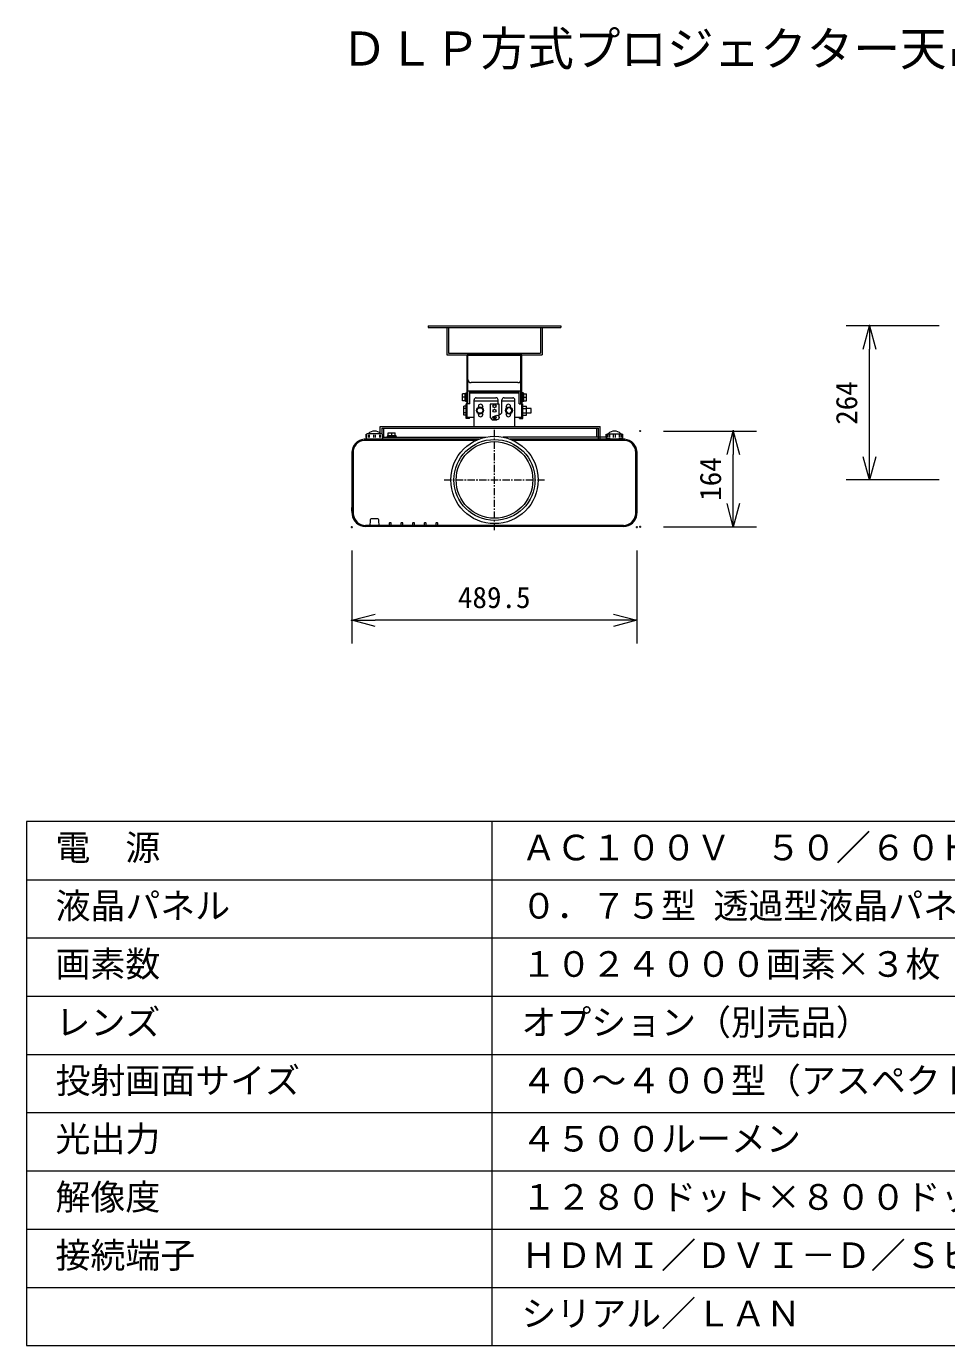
# Model space of a CAD drawing. Units: millimetres, scale not verified. Extents: x -62 to 63, y -56 to 57.
# Drawn here: x -62.5 to 16.5, y -56.5 to 56.8 of the extents above; entities that cross this region are included whole.
import ezdxf
from ezdxf.enums import TextEntityAlignment as Align

# ---------------------------------------------------------------- set-up
doc = ezdxf.new("R2010")
doc.units = ezdxf.units.MM
doc.header["$LTSCALE"] = 0.125
doc.header["$PDMODE"] = 32
doc.header["$PDSIZE"] = 0.0625
doc.linetypes.add('USER2', pattern=[8, 5, -1, 1, -1])
for name, color, linetype, lineweight in [('0-0_0', 7, 'Continuous', 18), ('0-2_WAKU', 1, 'Continuous', 18), ('0-4_GAIKEI', 7, 'Continuous', 18), ('0-5_SUNPO', 7, 'Continuous', 18), ('0-7_DEFAULT_1', 7, 'USER2', 18), ('0-8_S1', 1, 'Continuous', 18)]:
    doc.layers.add(name, color=color, linetype=linetype, lineweight=lineweight)
doc.layers.add('0-1_DEFPOINTS', color=7, linetype='Continuous')
doc.layers.add('0-3_MOJI1', color=7, linetype='Continuous')
doc.styles.add('ＭＳ ゴシック', font='')
doc.styles.get('ＭＳ ゴシック').set_extended_font_data('MS Gothic')

# ---------------------------------------------------------------- blocks, each defined once
blk = doc.blocks.new('_OPEN30')
at = {"layer": '0-0_0'}
blk.add_line((0, 0), (-1, 0), dxfattribs=at)
blk.add_lwpolyline([(-1, 0.26795), (0, 0), (-1, -0.26795)], dxfattribs=at)
blk = doc.blocks.new('D7')
at = {"layer": '0-1_DEFPOINTS'}
for p in [(5.3932, 29.2459), (13.3932, 29.2459), (13.3931, 16.0176)]:
    blk.add_point(p, dxfattribs=at)
at = {"layer": '0-5_SUNPO'}
for p, q in [((11.3932, 29.2459), (3.3932, 29.2459)), ((5.3931, 18.0176), (5.3932, 27.2459)), ((11.3931, 16.0176), (3.3931, 16.0176))]:
    blk.add_line(p, q, dxfattribs=at)
at = {"layer": '0-5_SUNPO', "xscale": 2, "yscale": 2}
for p, rotation in [((5.3932, 29.2459), 89.99991), ((5.3931, 16.0176), 269.99991)]:
    blk.add_blockref('_OPEN30', p, dxfattribs=dict(at, rotation=rotation))
at = {"layer": '0-5_SUNPO', "style": 'ＭＳ ゴシック'}
blk.add_text('264', height=1.833, rotation=90, dxfattribs=at).set_placement((4.8931, 20.7568), align=Align.BOTTOM_LEFT)
blk = doc.blocks.new('D6')
at = {"layer": '0-1_DEFPOINTS'}
for p in [(-14.2954, 20.2177), (-6.2953, 20.2177), (-14.2954, 11.9963)]:
    blk.add_point(p, dxfattribs=at)
at = {"layer": '0-5_SUNPO'}
for p, q in [((-12.2954, 20.2177), (-4.2953, 20.2177)), ((-6.2953, 13.9963), (-6.2953, 18.2177)), ((-12.2954, 11.9963), (-4.2953, 11.9963))]:
    blk.add_line(p, q, dxfattribs=at)
at = {"layer": '0-5_SUNPO', "xscale": 2, "yscale": 2}
for p, rotation in [((-6.2953, 20.2177), 90), ((-6.2953, 11.9963), 270)]:
    blk.add_blockref('_OPEN30', p, dxfattribs=dict(at, rotation=rotation))
at = {"layer": '0-5_SUNPO', "style": 'ＭＳ ゴシック'}
blk.add_text('164', height=1.833, rotation=90, dxfattribs=at).set_placement((-6.7953, 14.232), align=Align.BOTTOM_LEFT)
blk = doc.blocks.new('D5')
at = {"layer": '0-1_DEFPOINTS'}
for p in [(-39.0504, 11.9715), (-14.575, 11.9715), (-39.0504, 3.9714)]:
    blk.add_point(p, dxfattribs=at)
at = {"layer": '0-5_SUNPO'}
for p, q in [((-39.0504, 9.9715), (-39.0504, 1.9714)), ((-14.575, 9.9715), (-14.575, 1.9714)), ((-16.575, 3.9714), (-37.0504, 3.9714))]:
    blk.add_line(p, q, dxfattribs=at)
at = {"layer": '0-5_SUNPO', "xscale": 2, "yscale": 2, "rotation": 180}
blk.add_blockref('_OPEN30', (-39.0504, 3.9714), dxfattribs=at)
at = {"layer": '0-5_SUNPO', "xscale": 2, "yscale": 2}
blk.add_blockref('_OPEN30', (-14.575, 3.9714), dxfattribs=at)
at = {"layer": '0-5_SUNPO', "style": 'ＭＳ ゴシック'}
blk.add_text('489.5', height=1.833, dxfattribs=at).set_placement((-29.9377, 4.4714), align=Align.BOTTOM_LEFT)

msp = doc.modelspace()

# ---------------------------------------------------------------- linework, layer by layer
at = {"layer": '0-2_WAKU', "color": 4}
for p, q in [((-62.4829, -11.4758), (-62.4829, -56.4758)), ((62.5171, -11.4758), (-62.4829, -11.4758)), ((-22.4829, -56.4758), (-22.4829, -11.4758)), ((-62.4829, -56.4758), (62.5171, -56.4758))]:
    msp.add_line(p, q, dxfattribs=at)
at = {"layer": '0-2_WAKU'}
for p, q in [((-62.4829, -16.4758), (62.5171, -16.4758)), ((-62.4829, -21.4758), (62.5171, -21.4758)), ((-62.4829, -26.4758), (62.5171, -26.4758)), ((-62.4829, -31.4758), (62.5171, -31.4758)), ((-62.4829, -36.4758), (62.5171, -36.4758)), ((-62.4829, -41.4758), (62.5171, -41.4758)), ((-62.4829, -46.4758), (62.5171, -46.4758)), ((-62.4829, -51.4758), (62.5171, -51.4758))]:
    msp.add_line(p, q, dxfattribs=at)
at = {"layer": '0-4_GAIKEI', "color": 1}
for p, q in [((-24.6448, 23.1883), (-24.6448, 28.592)), ((-19.941, 28.592), (-24.6448, 28.592)), ((-20.0172, 28.5158), (-24.5686, 28.5158)), ((-24.5686, 24.3748), (-24.5686, 28.5158)), ((-20.0172, 24.3748), (-20.0172, 28.5158)), ((-19.941, 23.1883), (-19.941, 28.592)), ((-20.2839, 26.1958), (-24.302, 26.1958)), ((-25.05, 24.9409), (-25.05, 25.2377)), ((-24.8125, 25.2377), (-25.05, 25.2377)), ((-25.05, 24.6441), (-25.05, 24.9409)), ((-24.8125, 24.9409), (-25.05, 24.9409)), ((-24.8125, 25.2377), (-24.8125, 25.2822)), ((-24.8125, 25.2822), (-24.7235, 25.2822)), ((-24.8125, 25.2377), (-24.8125, 25.2353)), ((-24.8125, 24.9433), (-24.8125, 25.2353)), ((-24.8125, 24.9433), (-24.8125, 24.9409)), ((-24.8125, 24.9409), (-24.8125, 24.9384)), ((-24.8125, 24.6465), (-24.8125, 24.9384)), ((-24.7235, 24.5551), (-24.7235, 25.3267)), ((-24.7235, 25.3267), (-24.6448, 25.3267)), ((-20.0172, 25.4475), (-24.5686, 25.4475)), ((-24.4163, 24.3748), (-24.4163, 25.4475)), ((-20.1696, 25.3714), (-24.4163, 25.3714)), ((-20.1696, 25.2952), (-24.4163, 25.2952)), ((-20.1696, 24.3748), (-20.1696, 25.4475)), ((-19.8624, 25.3267), (-19.941, 25.3267)), ((-19.8624, 24.5551), (-19.8624, 25.3267)), ((-19.7733, 25.2822), (-19.8624, 25.2822)), ((-19.7733, 25.2377), (-19.7733, 25.2822)), ((-19.7733, 25.2377), (-19.7733, 25.2353)), ((-19.7733, 25.2377), (-19.5359, 25.2377)), ((-19.7733, 24.9433), (-19.7733, 25.2353)), ((-19.7733, 24.9409), (-19.7733, 24.9384)), ((-19.7733, 24.6465), (-19.7733, 24.9384)), ((-24.8125, 24.6441), (-25.05, 24.6441)), ((-24.721, 24.1792), (-24.9379, 24.1792)), ((-24.721, 23.9842), (-24.9379, 23.9842)), ((-24.8125, 24.6465), (-24.8125, 24.6441)), ((-24.8125, 24.5996), (-24.8125, 24.6441)), ((-24.7235, 24.5996), (-24.8125, 24.5996)), ((-24.6448, 24.5551), (-24.7235, 24.5551)), ((-24.721, 23.1121), (-24.721, 24.3748)), ((-24.4163, 24.3748), (-24.721, 24.3748)), ((-24.0459, 22.439), (-24.0459, 24.7068)), ((-24.0459, 24.6171), (-21.99, 24.6171)), ((-23.8554, 24.8973), (-22.1805, 24.8973)), ((-23.81, 23.7979), (-23.6761, 24.0298)), ((-23.6761, 23.566), (-23.81, 23.7979)), ((-23.6761, 24.0298), (-23.4084, 24.0298)), ((-23.4084, 24.0298), (-23.2745, 23.7979)), ((-23.2745, 23.7979), (-23.4084, 23.566)), ((-21.99, 24.3577), (-21.99, 24.7068)), ((-21.6578, 23.6662), (-21.6578, 24.7068)), ((-21.6578, 24.6171), (-20.54, 24.6171)), ((-21.4673, 24.8973), (-20.7304, 24.8973)), ((-21.1774, 24.0298), (-21.3113, 23.7979)), ((-21.3113, 23.7979), (-21.1774, 23.566)), ((-20.9097, 24.0298), (-21.1774, 24.0298)), ((-20.7758, 23.7979), (-20.9097, 24.0298)), ((-20.9097, 23.566), (-20.7758, 23.7979)), ((-20.54, 22.439), (-20.54, 24.7068)), ((-20.1696, 24.3748), (-19.8648, 24.3748)), ((-19.941, 24.5551), (-19.8624, 24.5551)), ((-19.8648, 23.1121), (-19.8648, 24.3748)), ((-19.8648, 24.1792), (-19.5306, 24.1792)), ((-19.8648, 23.9842), (-19.5306, 23.9842)), ((-19.7733, 24.6465), (-19.7733, 24.6441)), ((-19.5306, 23.3923), (-19.5306, 24.1792)), ((-19.1297, 23.9826), (-19.5306, 23.9826)), ((-19.1297, 23.6002), (-19.1297, 23.9826)), ((-24.721, 23.6025), (-24.9379, 23.6025)), ((-24.446, 23.1121), (-24.721, 23.1121)), ((-24.0459, 23.1883), (-24.6448, 23.1883)), ((-24.446, 23.1121), (-24.446, 23.1883)), ((-23.4084, 23.566), (-23.6761, 23.566)), ((-22.4848, 23.0088), (-22.087, 23.0088)), ((-21.8966, 23.4758), (-21.8482, 23.4758)), ((-21.1774, 23.566), (-20.9097, 23.566)), ((-19.941, 23.1883), (-20.54, 23.1883)), ((-20.1399, 23.1121), (-20.1399, 23.1883)), ((-20.1399, 23.1121), (-19.8648, 23.1121)), ((-19.8648, 23.6025), (-19.5306, 23.6025)), ((-19.8648, 23.3923), (-19.5306, 23.3923)), ((-19.5306, 23.6002), (-19.1297, 23.6002)), ((-33.3181, 21.4801), (-33.3181, 21.706)), ((-33.289, 21.4801), (-33.289, 21.706)), ((-31.9413, 21.8119), (-33.2516, 21.8115)), ((-33.1383, 21.706), (-33.1383, 21.4801)), ((-33.0321, 21.4801), (-33.0321, 21.706)), ((-32.6682, 21.706), (-32.6682, 21.4801)), ((-32.518, 21.4801), (-32.518, 21.706)), ((-32.154, 21.706), (-32.154, 21.4801)), ((-32.0942, 22.439), (-13.2101, 22.439)), ((-32.0942, 21.8469), (-32.0942, 22.439)), ((-32.0479, 21.4801), (-32.0479, 21.706)), ((-31.8971, 21.706), (-31.8971, 21.4801)), ((-31.8681, 21.4801), (-31.8681, 21.706)), ((-31.7853, 21.5125), (-31.7853, 22.2705)), ((-31.4975, 21.5107), (-31.4975, 21.5582)), ((-31.4975, 21.5582), (-30.7258, 21.5582)), ((-31.406, 21.6472), (-31.4084, 21.6472)), ((-31.406, 21.6472), (-31.1141, 21.6472)), ((-31.1117, 21.6472), (-31.1141, 21.6472)), ((-31.1092, 21.6472), (-30.8173, 21.6472)), ((-30.8148, 21.6472), (-30.8173, 21.6472)), ((-30.8149, 21.6472), (-30.7703, 21.6472)), ((-30.8148, 21.6472), (-30.8148, 21.8847)), ((-30.7703, 21.6472), (-30.7703, 21.5582)), ((-30.7258, 21.5582), (-30.7258, 21.5107)), ((-13.5045, 21.5125), (-13.5045, 22.2705)), ((-13.3546, 21.3368), (-13.3546, 22.2705)), ((-13.2101, 21.3368), (-13.2101, 22.439)), ((-12.7178, 21.4801), (-12.7178, 21.706)), ((-12.6887, 21.706), (-12.6887, 21.4801)), ((-12.6446, 21.8119), (-11.3343, 21.8115)), ((-12.538, 21.4801), (-12.538, 21.706)), ((-12.4318, 21.706), (-12.4318, 21.4801)), ((-12.0679, 21.4801), (-12.0679, 21.706)), ((-11.9177, 21.706), (-11.9177, 21.4801)), ((-11.5537, 21.4801), (-11.5537, 21.706)), ((-11.4476, 21.706), (-11.4476, 21.4801)), ((-11.2968, 21.4801), (-11.2968, 21.706)), ((-11.2678, 21.4801), (-11.2678, 21.706)), ((-33.4806, 21.3368), (-33.4806, 21.3369)), ((-23.872, 21.2372), (-33.4761, 21.2372)), ((-33.2433, 21.3619), (-32.9681, 21.3619)), ((-32.9681, 21.3494), (-32.9681, 21.3619)), ((-32.2181, 21.3619), (-31.9428, 21.3619)), ((-32.2181, 21.3494), (-32.2181, 21.3619)), ((-31.8681, 21.5125), (-23.0362, 21.5125)), ((-23.6439, 21.3369), (-23.6439, 21.335)), ((-12.7178, 21.5125), (-21.5496, 21.5125)), ((-20.942, 21.3369), (-20.942, 21.335)), ((-11.1097, 21.2372), (-20.7139, 21.2372)), ((-12.3678, 21.3619), (-12.643, 21.3619)), ((-12.3678, 21.3494), (-12.3678, 21.3619)), ((-11.6178, 21.3494), (-11.6178, 21.3619)), ((-11.3426, 21.3619), (-11.6178, 21.3619)), ((-11.1053, 21.3369), (-11.1053, 21.3368)), ((-34.4309, 20.1913), (-34.5306, 20.1913)), ((-34.4309, 20.1913), (-34.4309, 15.0662)), ((-10.155, 15.0662), (-10.155, 20.1913)), ((-10.0552, 20.1913), (-10.155, 20.1913)), ((-10.0552, 20.1804), (-10.0553, 20.1804)), ((-34.5311, 18.9994), (-34.5306, 18.9994)), ((-34.5306, 18.0744), (-34.5311, 18.0744)), ((-34.5311, 17.1494), (-34.5306, 17.1494)), ((-34.5306, 15.4631), (-34.5456, 15.4631)), ((-34.5456, 15.1618), (-34.5456, 15.4631)), ((-34.5306, 15.4081), (-34.5456, 15.4081)), ((-34.5306, 15.3868), (-34.5456, 15.3868)), ((-34.5306, 15.2573), (-34.5456, 15.2573)), ((-34.5306, 15.1618), (-34.5456, 15.1618)), ((-34.5305, 15.0618), (-34.5306, 15.0618)), ((-34.4159, 14.8953), (-34.5153, 14.8866)), ((-34.4309, 15.0662), (-34.4159, 14.8953)), ((-10.1699, 14.8953), (-10.155, 15.0662)), ((-10.0706, 14.8866), (-10.1699, 14.8953)), ((-10.0552, 15.0618), (-10.0554, 15.0618)), ((-11.2162, 13.9366), (-33.3696, 13.9366)), ((-33.3696, 13.9366), (-33.3696, 13.8368)), ((-32.9627, 14.4184), (-32.9881, 13.8368)), ((-32.3159, 14.5068), (-32.8703, 14.5068)), ((-32.1981, 13.8368), (-32.2234, 14.4184)), ((-31.3259, 14.1162), (-31.3337, 13.9366)), ((-31.2027, 14.1568), (-31.2834, 14.1568)), ((-31.1524, 13.9366), (-31.1602, 14.1162)), ((-30.3259, 14.1162), (-30.3337, 13.9366)), ((-30.2027, 14.1568), (-30.2834, 14.1568)), ((-30.1524, 13.9366), (-30.1602, 14.1162)), ((-29.3258, 14.1162), (-29.3337, 13.9366)), ((-29.2027, 14.1568), (-29.2834, 14.1568)), ((-29.1524, 13.9366), (-29.1602, 14.1162)), ((-28.3258, 14.1162), (-28.3337, 13.9366)), ((-28.2027, 14.1568), (-28.2834, 14.1568)), ((-28.1524, 13.9366), (-28.1602, 14.1162)), ((-27.3258, 14.1162), (-27.3337, 13.9366)), ((-27.2026, 14.1568), (-27.2833, 14.1568)), ((-27.1523, 13.9366), (-27.1602, 14.1162)), ((-11.2162, 13.9366), (-11.2162, 13.8368))]:
    msp.add_line(p, q, dxfattribs=at)
at = {"layer": '0-4_GAIKEI'}
for p, q in [((-23.6439, 21.3368), (-33.4806, 21.3368)), ((-11.1053, 21.3368), (-20.942, 21.3368)), ((-34.5306, 20.1913), (-34.5306, 15.0618)), ((-10.0554, 15.0618), (-10.0554, 20.1913)), ((-34.5306, 15.0618), (-34.5153, 14.8866)), ((-10.0707, 14.8866), (-10.0554, 15.0618)), ((-11.2162, 13.8368), (-33.3696, 13.8368))]:
    msp.add_line(p, q, dxfattribs=at)
at = {"layer": '0-4_GAIKEI', "linetype": 'USER2'}
msp.add_line((-26.6101, 17.8369), (-17.9757, 17.8369), dxfattribs=at)
at = {"layer": '0-4_GAIKEI', "color": 1}
for points in [[(-24.8125, 24.9433), (-24.8125, 24.9433), (-24.8125, 24.9433)], [(-19.7733, 24.6441), (-19.5359, 24.6441), (-19.5359, 24.9409), (-19.5359, 25.2377)], [(-19.7733, 24.9433), (-19.7733, 24.9409), (-19.5359, 24.9409)], [(-19.7733, 24.9433), (-19.7733, 24.9433), (-19.7733, 24.9433)], [(-24.721, 23.3923), (-24.9379, 23.3923), (-24.9379, 24.1792)], [(-21.8966, 23.1993), (-21.8966, 24.3577), (-22.6753, 24.3577), (-22.6753, 23.1993), (-22.4848, 23.0088)], [(-19.8624, 24.5996), (-19.7733, 24.5996), (-19.7733, 24.6441)], [(-31.9496, 21.8119), (-31.9496, 22.2705), (-13.3546, 22.2705)], [(-31.453, 21.5582), (-31.453, 21.6472), (-31.4084, 21.6472)], [(-31.4084, 21.6472), (-31.4084, 21.8847), (-31.1117, 21.8847), (-30.8148, 21.8847)], [(-31.1092, 21.6472), (-31.1117, 21.6472), (-31.1117, 21.8847)], [(-31.1092, 21.6472), (-31.1092, 21.6472), (-31.1092, 21.6472)]]:
    msp.add_lwpolyline(points, dxfattribs=at)
for centre, radius in [((-23.5423, 23.7979), 0.3014), ((-22.2929, 24.1657), 0.1305), ((-22.2929, 23.7774), 0.1305), ((-21.0436, 23.7979), 0.3014), ((-22.2929, 23.1887), 0.1305), ((-22.087, 23.1993), 0.1905), ((-22.2929, 17.8369), 3.75), ((-22.2929, 17.8369), 3.4777), ((-22.2929, 17.8369), 3.2889)]:
    msp.add_circle(centre, radius, dxfattribs=at)
for centre, radius, start, end in [((-24.302, 26.4624), 0.2667, 180, 270), ((-20.2839, 26.4624), 0.2667, 270, 360), ((-23.8554, 24.7068), 0.1905, 90, 180), ((-18.6614, 23.0591), 5.1321, 167.77941, 168.78244), ((-23.4917, 24.1455), 0.1855, 0, 179.99996), ((-18.6346, 22.974), 4.8163, 165.92317, 167.48087), ((-22.1805, 24.7068), 0.1905, 0, 90), ((-21.4673, 24.7068), 0.1905, 90, 180), ((-21.0941, 24.1455), 0.1855, 0.00004, 180), ((-25.9513, 22.974), 4.8163, 12.51913, 14.07683), ((-25.9245, 23.0591), 5.1321, 11.21756, 12.22059), ((-20.7304, 24.7068), 0.1905, 0, 90), ((-18.6614, 24.5367), 5.1321, 191.21756, 192.22059), ((-23.4917, 23.4503), 0.1855, 180.00004, 0), ((-18.6346, 24.6218), 4.8163, 192.51913, 194.07683), ((-21.8482, 23.6662), 0.1905, 270, 360), ((-25.9513, 24.6218), 4.8163, 345.92317, 347.48087), ((-21.0941, 23.4503), 0.1855, 180, 359.99996), ((-25.9245, 24.5367), 5.1321, 347.77941, 348.78244), ((-33.2431, 21.706), 0.075, 143.20231, 180), ((-33.3431, 21.781), 0.05, 323.13025, 348.99034), ((-32.5931, 21.2869), 0.75, 44.47267, 135.52733), ((-31.8431, 21.781), 0.05, 191.00966, 216.86975), ((-31.9431, 21.706), 0.075, 0, 36.79769), ((-12.6428, 21.706), 0.075, 143.20231, 180), ((-12.7428, 21.781), 0.05, 323.13025, 348.99034), ((-11.9928, 21.2869), 0.75, 44.47267, 135.52733), ((-11.2428, 21.781), 0.05, 191.00966, 216.86975), ((-11.3428, 21.706), 0.075, 0, 36.79769), ((-33.3806, 20.1913), 1.0503, 95.21947, 180), ((-33.2431, 21.4801), 0.075, 180, 216.73327), ((-31.9431, 21.4801), 0.075, 323.26673, 0), ((-23.6439, 21.3619), 0.025, 270, 290.9689), ((-23.6439, 21.3619), 0.0251, 270, 290.9689), ((-20.942, 21.3619), 0.0251, 249.0311, 270), ((-20.942, 21.3619), 0.025, 249.0311, 270), ((-12.6428, 21.4801), 0.075, 180, 216.73327), ((-11.3428, 21.4801), 0.075, 323.26673, 0), ((-11.2053, 20.1913), 1.0503, 0, 84.78053), ((-34.0011, 18.9994), 0.53, 177.97919, 182.02081), ((-34.1061, 18.9994), 0.425, 178.24964, 181.75036), ((-34.0011, 18.0744), 0.53, 177.97919, 182.02081), ((-34.0011, 17.1494), 0.53, 177.97919, 182.02081), ((-34.1061, 17.1494), 0.425, 178.24964, 181.75036), ((-33.3696, 14.9868), 1.0503, 185, 270), ((-11.2162, 14.9868), 1.0503, 270, 355), ((-32.8703, 14.4143), 0.0925, 90, 177.5), ((-32.3159, 14.4143), 0.0925, 2.5, 90), ((-31.2834, 14.1143), 0.0425, 90, 177.5), ((-31.2027, 14.1143), 0.0425, 2.5, 90), ((-30.2834, 14.1143), 0.0425, 90, 177.5), ((-30.2027, 14.1143), 0.0425, 2.5, 90), ((-29.2834, 14.1143), 0.0425, 90, 177.5), ((-29.2027, 14.1143), 0.0425, 2.5, 90), ((-28.2834, 14.1143), 0.0425, 90, 177.5), ((-28.2027, 14.1143), 0.0425, 2.5, 90), ((-27.2833, 14.1143), 0.0425, 90, 177.5), ((-27.2026, 14.1143), 0.0425, 2.5, 90)]:
    msp.add_arc(centre, radius, start, end, dxfattribs=at)
at = {"layer": '0-4_GAIKEI'}
for centre, start, end in [((-33.3806, 20.1913), 94.98876, 180), ((-11.2053, 20.1913), 0, 85.01124), ((-33.3696, 14.9868), 185, 270), ((-11.2162, 14.9868), 270, 355)]:
    msp.add_arc(centre, 1.1499, start, end, dxfattribs=at)
at = {"layer": '0-7_DEFAULT_1'}
msp.add_line((-22.2929, 13.5197), (-22.2929, 22.1541), dxfattribs=at)
at = {"layer": '0-8_S1'}
for p, q in [((-27.9791, 31.0652), (-16.6067, 31.0652)), ((-26.398, 30.918), (-26.398, 28.592)), ((-26.231, 30.918), (-26.231, 28.7294)), ((-18.3548, 30.918), (-18.3548, 28.7294)), ((-18.1879, 30.918), (-18.1879, 28.592)), ((-16.6067, 31.0652), (-16.6067, 30.9278)), ((-26.398, 28.592), (-18.1879, 28.592)), ((-26.231, 28.7294), (-18.3548, 28.7294))]:
    msp.add_line(p, q, dxfattribs=at)
msp.add_lwpolyline([(-27.9791, 31.0652), (-27.9791, 30.9278), (-16.6067, 30.9278)], dxfattribs=at)

# ---------------------------------------------------------------- block references
at = {"layer": '0-5_SUNPO'}
for name in ['D7', 'D6', 'D5']:
    msp.add_blockref(name, (4.5056, 1.8192), dxfattribs=at)

# ---------------------------------------------------------------- texts
at = {"layer": '0-3_MOJI1', "style": 'ＭＳ ゴシック'}
for s, height, p in [('ＤＬＰ方式プロジェクター天吊り金具付', 2.933, (-35.4829, 52.5242)), ('電\u3000源', 2.199, (-59.9829, -15.4758)), ('ＡＣ１００Ｖ\u3000５０／６０Ｈｚ', 2.199, (-19.9829, -15.4758)), ('液晶パネル', 2.199, (-59.9829, -20.4758)), ('０．７５型 透過型液晶パネル ３原色方式', 2.199, (-19.9829, -20.4758)), ('画素数', 2.199, (-59.9829, -25.4758)), ('１０２４０００画素×３枚', 2.199, (-19.9829, -25.4758)), ('レンズ', 2.199, (-59.9829, -30.4758)), ('オプション（別売品）', 2.199, (-19.9829, -30.4758)), ('投射画面サイズ', 2.199, (-59.9829, -35.4758)), ('４０～４００型（アスペクト比１６：１０）', 2.199, (-19.9829, -35.4758)), ('光出力', 2.199, (-59.9829, -40.4758)), ('４５００ルーメン', 2.199, (-19.9829, -40.4758)), ('解像度', 2.199, (-59.9829, -45.4758)), ('１２８０ドット×８００ドット', 2.199, (-19.9829, -45.4758)), ('接続端子', 2.199, (-59.9829, -50.4758)), ('ＨＤＭＩ／ＤＶＩ－Ｄ／Ｓビデオ、ＲＧＢ', 2.199, (-19.9829, -50.4758)), ('シリアル／ＬＡＮ', 2.199, (-19.9829, -55.4758))]:
    msp.add_text(s, height=height, dxfattribs=at).set_placement(p, align=Align.BOTTOM_LEFT)

doc.saveas('drawing.dxf')
